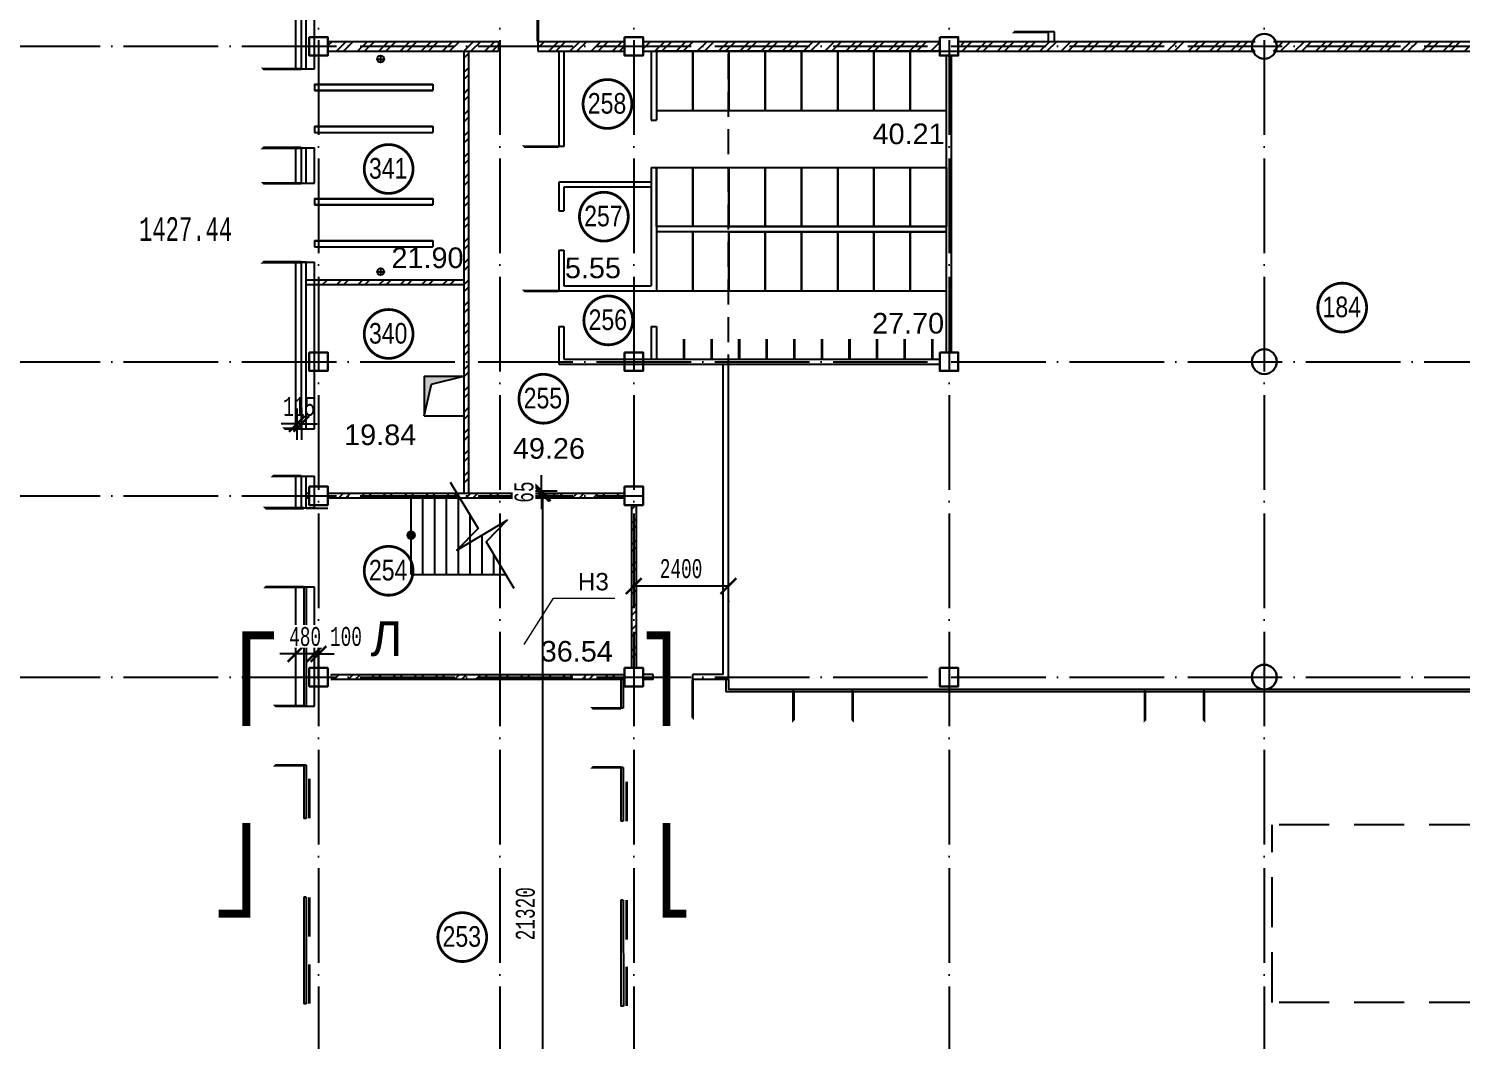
# Model space of a CAD drawing. Extents: x -4497 to 351150, y -50 to 322254.
# Drawn here: x 29414 to 65770, y 202875 to 228534 of the extents above; entities that cross this region are included whole.
import ezdxf
from ezdxf.enums import TextEntityAlignment as Align

# ---------------------------------------------------------------- set-up
doc = ezdxf.new("R2010")
doc.units = 0
doc.header["$LTSCALE"] = 100
doc.header["$PDMODE"] = 3
for name, pattern in [('ACAD_ISO04W100', [30, 24, -3, 0, -3]), ('DASHED', [19.05, 12.7, -6.35]), ('DASHED2', [9.525, 6.35, -3.175])]:
    doc.linetypes.add(name, pattern=pattern)
doc.layers.get('0').update_dxf_attribs({"linetype": 'CONTINUOUS'})
doc.layers.get('Defpoints').update_dxf_attribs({"linetype": 'CONTINUOUS'})
for name, color, linetype in [('axis', 40, 'CONTINUOUS'), ('brick', 12, 'CONTINUOUS'), ('COLON', 5, 'CONTINUOUS'), ('DOORS', 8, 'CONTINUOUS'), ('DRAW', 255, 'CONTINUOUS'), ('EEE', 7, 'CONTINUOUS'), ('fac', 170, 'CONTINUOUS'), ('GKL', 5, 'CONTINUOUS'), ('Glass', 4, 'CONTINUOUS'), ('S', 2, 'CONTINUOUS'), ('Sanita', 4, 'CONTINUOUS'), ('SENDVICH', 2, 'CONTINUOUS'), ('TEXT', 2, 'CONTINUOUS'), ('WALL', 7, 'CONTINUOUS')]:
    doc.layers.add(name, color=color, linetype=linetype)
doc.layers.add('MONOLIT', color=7, linetype='CONTINUOUS', true_color=0x691639)
doc.styles.add('ARIEL-17.5', font='arial.ttf', dxfattribs={"height": 15})
doc.styles.add('ST_1', font='monotxt.shx', dxfattribs={"width": 0.65, "height": 600})
doc.styles.add('ST_2', font='monotxt.shx', dxfattribs={"width": 0.65, "height": 480})
doc.dimstyles.new('STY_DIM1', dxfattribs={"dimscale": 200, "dimtxt": 2.25, "dimasz": 2, "dimexe": 2, "dimexo": 2, "dimgap": 1, "dimtad": 1, "dimdec": 0, "dimzin": 0, "dimdsep": 46, "dimtxsty": 'ST_2', "dimblk1": 'ARCHTICK', "dimblk2": 'ARCHTICK', "dimsah": 1, "dimcen": 3, "dimclrd": 174, "dimclre": 174, "dimclrt": 174, "dimadec": 0, "dimazin": 0, "dimtfac": 1, "dimtdec": 0, "dimtix": 1, "dimtmove": 2, "dimatfit": 3, "dimldrblk": 'ARCHTICK', "dimfxl": 1, "dimtolj": 1, "dimtzin": 0, "dimarcsym": 0})
pattern_1 = [(45, (-3600, 82000), (-269.4077, 269.4077), []), (45, (-3420.4, 82000), (-269.4077, 269.4077), [])]

# ---------------------------------------------------------------- blocks, each defined once
blk = doc.blocks.new('A$C584E3954')
at = {"layer": 'Glass', "linetype": 'Continuous'}
for p, q in [((-885, -1234), (-885, -1174)), ((615, -1234), (615, -1174))]:
    blk.add_line(p, q, dxfattribs=at)
blk.add_lwpolyline([(615, -1234, 70, 70, 0), (615, -1984, 0, 0, 0), (-135, -1234, 0, 0, 0), (-885, -1984, 70, 70, 0), (-885, -1234, 70, 70, 0)], format="xyseb", dxfattribs=at)
blk = doc.blocks.new('_ARCHTICK')
at = {"color": 0, "linetype": 'ByBlock', "const_width": 0.15}
blk.add_lwpolyline([(-0.5, -0.5), (0.5, 0.5)], dxfattribs=at)
blk = doc.blocks.new('*D308')
at = {"layer": 'Defpoints', "color": 0}
for p in [(36219, 218904), (36334, 218904), (36219, 218509)]:
    blk.add_point(p, dxfattribs=at)
at = {"layer": 'TEXT', "color": 174, "lineweight": -2}
for p, q in [((36219, 218904), (36219, 218109)), ((36334, 218904), (36334, 218109)), ((36219, 218509), (35819, 218509)), ((36334, 218509), (36219, 218509)), ((36334, 218509), (36734, 218509))]:
    blk.add_line(p, q, dxfattribs=at)
at = {"layer": 'TEXT', "color": 174, "lineweight": -2, "xscale": 400, "yscale": 400, "zscale": 400}
blk.add_blockref('_ARCHTICK', (36219, 218509), dxfattribs=at)
at = {"layer": 'TEXT', "color": 174, "lineweight": -2, "xscale": 400, "yscale": 400, "zscale": 400, "rotation": 180}
blk.add_blockref('_ARCHTICK', (36334, 218509), dxfattribs=at)
at = {"layer": 'TEXT', "color": 174, "insert": (36277, 218949), "char_height": 480, "attachment_point": 5, "style": 'ST_2'}
blk.add_mtext('\\A1;115', dxfattribs=at)
blk = doc.blocks.new('*D500')
at = {"layer": 'Defpoints', "color": 0}
for p in [(41754, 216747), (42459, 216747), (41754, 195427)]:
    blk.add_point(p, dxfattribs=at)
at = {"layer": 'Glass', "color": 174, "lineweight": -2}
for p, q in [((42154, 216747), (42859, 216747)), ((42459, 195427), (42459, 216747)), ((42154, 195427), (42859, 195427))]:
    blk.add_line(p, q, dxfattribs=at)
at = {"layer": 'Glass', "color": 174, "lineweight": -2, "xscale": 400, "yscale": 400, "zscale": 400}
for p, rotation in [((42459, 216747), 90), ((42459, 195427), 270)]:
    blk.add_blockref('_ARCHTICK', p, dxfattribs=dict(at, rotation=rotation))
at = {"layer": 'Glass', "color": 174, "insert": (42019, 206087), "char_height": 480, "attachment_point": 5, "rotation": 90, "style": 'ST_2'}
blk.add_mtext('\\A1;21320', dxfattribs=at)
blk = doc.blocks.new('*D697')
at = {"layer": 'Defpoints', "color": 0}
for p in [(44769, 214422), (44769, 214396), (47169, 214422)]:
    blk.add_point(p, dxfattribs=at)
at = {"layer": 'Glass', "color": 174, "lineweight": -2}
for p, q in [((47169, 214396), (44769, 214396)), ((44769, 214022), (44769, 213996)), ((47169, 214022), (47169, 213996))]:
    blk.add_line(p, q, dxfattribs=at)
at = {"layer": 'Glass', "color": 174, "lineweight": -2, "xscale": 400, "yscale": 400, "zscale": 400, "rotation": 180}
blk.add_blockref('_ARCHTICK', (44769, 214396), dxfattribs=at)
at = {"layer": 'Glass', "color": 174, "lineweight": -2, "xscale": 400, "yscale": 400, "zscale": 400}
blk.add_blockref('_ARCHTICK', (47169, 214396), dxfattribs=at)
at = {"layer": 'Glass', "color": 174, "insert": (45969, 214836), "char_height": 480, "attachment_point": 5, "style": 'ST_2'}
blk.add_mtext('\\A1;2400', dxfattribs=at)
blk = doc.blocks.new('*D757')
at = {"layer": 'brick', "color": 174, "lineweight": -2}
for p, q in [((42425, 216812), (42425, 217212)), ((41901, 216812), (42825, 216812)), ((41901, 216747), (42825, 216747)), ((42425, 216812), (42425, 216747)), ((42425, 216747), (42425, 216347))]:
    blk.add_line(p, q, dxfattribs=at)
at = {"layer": 'Defpoints', "color": 0}
for p in [(41501, 216812), (41501, 216747)]:
    blk.add_point(p, dxfattribs=at)
at = {"layer": 'brick', "color": 174, "lineweight": -2, "xscale": 400, "yscale": 400, "zscale": 400}
for p, rotation in [((42425, 216812), 270), ((42425, 216747), 90)]:
    blk.add_blockref('_ARCHTICK', p, dxfattribs=dict(at, rotation=rotation))
at = {"layer": 'brick', "color": 174, "insert": (41985, 216780), "char_height": 480, "attachment_point": 5, "rotation": 90, "style": 'ST_2', "bg_fill": 3, "box_fill_scale": 1.1, "bg_fill_color": 256, "bg_fill_true_color": 13158600, "bg_fill_transparency": 5847}
blk.add_mtext('\\A1;65', dxfattribs=at)
at = {"layer": 'Defpoints', "color": 0}
blk.add_point((42425, 216747), dxfattribs=at)
blk = doc.blocks.new('*D758')
at = {"layer": 'Defpoints', "color": 0}
for p in [(36669, 212675), (36669, 211635), (36769, 211635)]:
    blk.add_point(p, dxfattribs=at)
at = {"layer": 'SENDVICH', "color": 174, "lineweight": -2}
for p, q in [((36669, 212035), (36669, 213075)), ((36769, 212035), (36769, 213075)), ((36669, 212675), (36269, 212675)), ((36769, 212675), (36669, 212675)), ((36769, 212675), (37169, 212675))]:
    blk.add_line(p, q, dxfattribs=at)
at = {"layer": 'SENDVICH', "color": 174, "insert": (37466, 213115), "char_height": 480, "attachment_point": 5, "style": 'ST_2', "bg_fill": 3, "box_fill_scale": 1.1, "bg_fill_color": 256, "bg_fill_true_color": 13158600, "bg_fill_transparency": 2502}
blk.add_mtext('\\A1;100', dxfattribs=at)
at = {"layer": 'SENDVICH', "color": 174, "lineweight": -2, "xscale": 400, "yscale": 400, "zscale": 400}
blk.add_blockref('_ARCHTICK', (36669, 212675), dxfattribs=at)
at = {"layer": 'SENDVICH', "color": 174, "lineweight": -2, "xscale": 400, "yscale": 400, "zscale": 400, "rotation": 180}
blk.add_blockref('_ARCHTICK', (36769, 212675), dxfattribs=at)
blk = doc.blocks.new('*D759')
at = {"layer": 'Defpoints', "color": 0}
for p in [(36189, 212425), (36669, 212425)]:
    blk.add_point(p, dxfattribs=at)
at = {"layer": 'SENDVICH', "color": 174, "lineweight": -2}
for p, q in [((36189, 212825), (36189, 213075)), ((36669, 212825), (36669, 213075)), ((36189, 212675), (35789, 212675)), ((36669, 212675), (36189, 212675)), ((36669, 212675), (37069, 212675))]:
    blk.add_line(p, q, dxfattribs=at)
at = {"layer": 'SENDVICH', "color": 174, "lineweight": -2, "xscale": 400, "yscale": 400, "zscale": 400}
blk.add_blockref('_ARCHTICK', (36189, 212675), dxfattribs=at)
at = {"layer": 'SENDVICH', "color": 174, "lineweight": -2, "xscale": 400, "yscale": 400, "zscale": 400, "rotation": 180}
blk.add_blockref('_ARCHTICK', (36669, 212675), dxfattribs=at)
at = {"layer": 'SENDVICH', "color": 174, "insert": (36429, 213115), "char_height": 480, "attachment_point": 5, "style": 'ST_2', "bg_fill": 3, "box_fill_scale": 1.1, "bg_fill_color": 256, "bg_fill_true_color": 13158600, "bg_fill_transparency": 4157}
blk.add_mtext('\\A1;480', dxfattribs=at)
at = {"layer": 'Defpoints', "color": 0}
blk.add_point((36189, 212675), dxfattribs=at)

msp = doc.modelspace()

# ---------------------------------------------------------------- hatches: boundary and pattern name
at = {"layer": 'brick'}
msp.add_hatch(color=256, dxfattribs=at).paths.add_polyline_path([(40454.3, 219717.2), (39454.3, 219717.2), (39454.3, 218717.2), (39632.7, 219515)])
at = {"layer": 'DRAW'}
h = msp.add_hatch(dxfattribs=at)
h.set_pattern_fill('ANSI32', color=256, scale=40, style=0)
h.paths.add_polyline_path([(40454.3, 222167.2), (36769.3, 222167.2), (36769.3, 222047.2), (40454.3, 222047.2)])
h.paths.add_polyline_path([(36669.3, 222167.2), (36454.3, 222167.2), (36454.3, 222047.2), (36669.3, 222047.2)])
h.paths.add_polyline_path([(40574.3, 227962.2), (40454.3, 227962.2), (40454.3, 220087.2), (40574.3, 220087.2)])
h.paths.add_polyline_path([(40574.3, 220087.2), (40454.3, 220087.2), (40454.3, 216747.2), (40574.3, 216747.2)])
h = msp.add_hatch(dxfattribs=at)
h.set_pattern_fill('ANSI32', color=256, scale=40, style=0)
h.paths.add_polyline_path([(41334.3, 228212.2), (37004.3, 228212.2), (37004.3, 228087.2), (41334.3, 228087.2)])
h.paths.add_polyline_path([(41334.3, 228087.2), (37004.3, 228087.2), (37004.3, 227962.2), (41334.3, 227962.2)])
h = msp.add_hatch(dxfattribs=at)
h.set_pattern_fill('ANSI32', color=256, scale=40, style=0)
h.paths.add_polyline_path([(44534.3, 228212.2), (42334.3, 228212.2), (42334.3, 228087.2), (44534.3, 228087.2)])
h.paths.add_polyline_path([(44534.3, 228087.2), (42334.3, 228087.2), (42334.3, 227962.2), (44534.3, 227962.2)])
h = msp.add_hatch(dxfattribs=at)
h.set_pattern_fill('ANSI32', color=256, scale=40, style=0)
h.paths.add_polyline_path([(47169.3, 228212.2), (45004.3, 228212.2), (45004.3, 228087.2), (47169.3, 228087.2)])
h.paths.add_polyline_path([(47169.3, 228087.2), (45004.3, 228087.2), (45004.3, 227962.2), (47169.3, 227962.2)])
h.paths.add_polyline_path([(52534.3, 228212.2), (47169.3, 228212.2), (47169.3, 228087.2), (52534.3, 228087.2)])
h.paths.add_polyline_path([(52534.3, 228087.2), (47169.3, 228087.2), (47169.3, 227962.2), (52534.3, 227962.2)])
h = msp.add_hatch(dxfattribs=at)
h.set_pattern_fill('ANSI32,_O', color=256, scale=40)
h.set_pattern_definition(pattern_1)
h.paths.add_polyline_path([(68535.6, 228212.2), (61003, 228212.2, -0.123425), (61034.3, 228087.2, -0.123425), (61003, 227962.2), (68535.6, 227962.2, -0.123425), (68504.3, 228087.2, -0.123425)])
h.paths.add_polyline_path([(76535.6, 228212.2), (69003, 228212.2, -0.123425), (69034.3, 228087.2, -0.123425), (69003, 227962.2), (76535.6, 227962.2, -0.123425), (76504.3, 228087.2, -0.123425)])
h.paths.add_polyline_path([(84504.3, 228087.2, -0.123425), (84535.6, 228212.2), (77003, 228212.2, -0.123425), (77034.3, 228087.2, -0.123425), (77003, 227962.2), (84535.6, 227962.2, -0.123425)])
h.paths.add_polyline_path([(85081.8, 228212.2), (85003, 228212.2, -0.123425), (85034.3, 228087.2, -0.123425), (85003, 227962.2), (85206.8, 227962.2)])
edge = h.paths.add_edge_path()
edge.add_arc((52769.3, 228087.2), 315, 336.62013, 383.37987)
edge.add_line((53058.4, 228212.2), (60535.6, 228212.2))
edge.add_arc((60769.3, 228087.2), 265, 151.85542, 208.14458)
edge.add_line((60535.6, 227962.2), (53058.4, 227962.2))
h = msp.add_hatch(dxfattribs=at)
h.set_pattern_fill('ANSI32,_O', color=256, scale=40)
h.set_pattern_definition(pattern_1)
h.paths.add_polyline_path([(40133.3, 216747.2), (37027.4, 216747.2, -0.057161), (37034.3, 216687.2, -0.057161), (37027.4, 216627.2), (40205.3, 216627.2)])
h.paths.add_polyline_path([(44511.2, 216747.2), (40133.3, 216747.2), (40205.3, 216627.2), (44511.2, 216627.2, -0.057161), (44504.3, 216687.2, -0.057161)])
h.paths.add_polyline_path([(44829.3, 216429.1, -0.1146968), (44709.3, 216429.1), (44709.3, 212345.3, -0.1146968), (44829.3, 212345.3)])
edge = h.paths.add_edge_path()
edge.add_arc((36769.3, 212087.2), 315, 349.01942, 370.98058)
edge.add_line((37078.5, 212147.2), (44511.2, 212147.2))
edge.add_arc((44769.3, 212087.2), 265, 166.9139, 193.0861)
edge.add_line((44511.2, 212027.2), (37078.5, 212027.2))

# ---------------------------------------------------------------- linework, layer by layer
at = {"layer": 'axis', "linetype": 'ACAD_ISO04W100'}
for p, q in [((36769.3, 318243.4), (36769.3, 84615.2)), ((41369.3, 318243.4), (41369.3, 84615.2)), ((44769.3, 318243.4), (44769.3, 84615.2)), ((52769.3, 318243.4), (52769.3, 84615.2)), ((60769.3, 318243.4), (60769.3, 84615.2)), ((-1176.8, 228087.2), (272433.1, 228087.2)), ((-1176.8, 220087.2), (272433.1, 220087.2)), ((-1176.8, 216687.2), (45019.3, 216687.2)), ((-1176.8, 212087.2), (274434.3, 212087.2))]:
    msp.add_line(p, q, dxfattribs=at)
at = {"layer": 'brick'}
for p, q in [((40454.3, 227962.2), (40454.3, 216747.2)), ((40574.3, 227962.2), (40574.3, 216747.2)), ((41334.3, 228212.2), (41334.3, 227962.2)), ((42334.3, 228212.2), (42334.3, 227962.2)), ((38256.3, 227762.2), (38432.3, 227762.2)), ((36454.3, 222167.2), (40454.3, 222167.2)), ((38256.3, 222367.2), (38432.3, 222367.2)), ((36454.3, 222047.2), (40454.3, 222047.2)), ((39454.3, 219717.2), (39454.3, 218717.2)), ((39454.3, 219717.2), (40454.3, 219717.2)), ((39632.7, 219515), (40454.3, 219717.2)), ((39454.3, 218717.2), (39632.7, 219515)), ((39454.3, 218717.2), (40454.3, 218717.2)), ((36534.3, 216747.2), (36454.3, 216747.2))]:
    msp.add_line(p, q, dxfattribs=at)
at = {"layer": 'brick', "linetype": 'Continuous'}
for points in [[(37004.3, 228212.2), (41334.3, 228212.2)], [(37004.3, 227962.2), (41334.3, 227962.2)], [(42334.3, 228212.2), (44535.6, 228212.2)], [(42334.3, 227962.2), (44535.6, 227962.2)], [(45004.3, 228212.2), (52534.3, 228212.2)], [(45004.3, 227962.2), (60535.6, 227962.2)], [(53004.3, 228212.2), (60535.6, 228212.2)], [(61003, 228212.2), (68535.6, 228212.2)], [(61003, 227962.2), (68535.6, 227962.2)]]:
    msp.add_lwpolyline(points, dxfattribs=at)
at = {"layer": 'brick'}
for points in [[(38344.3, 227850.2), (38344.3, 227674.2)], [(38344.3, 222455.2), (38344.3, 222279.2)], [(36534.3, 216747.2), (36454.3, 216747.2)], [(44534.3, 216747.2), (37004.3, 216747.2)], [(36534.3, 216627.2), (36454.3, 216627.2)], [(44534.3, 216627.2), (37004.3, 216627.2)], [(44709.3, 216452.2), (44709.3, 212322.2)], [(44829.3, 216452.2), (44829.3, 212322.2)], [(44534.3, 212147.2), (37078.5, 212147.2)], [(44534.3, 212027.2), (37078.5, 212027.2)]]:
    msp.add_lwpolyline(points, dxfattribs=at)
for centre in [(38344.3, 227762.2), (38344.3, 222367.2)]:
    msp.add_circle(centre, 88, dxfattribs=at)
at = {"layer": 'COLON', "color": 3, "lineweight": 30, "flags": 128}
for points in [[(36534.3, 228322.2), (37004.3, 228322.2), (37004.3, 227852.2), (36534.3, 227852.2), (36534.3, 228322.2)], [(44534.3, 228322.2), (45004.3, 228322.2), (45004.3, 227852.2), (44534.3, 227852.2), (44534.3, 228322.2)], [(52534.3, 228322.2), (53004.3, 228322.2), (53004.3, 227852.2), (52534.3, 227852.2), (52534.3, 228322.2)], [(36534.3, 220322.2), (37004.3, 220322.2), (37004.3, 219852.2), (36534.3, 219852.2), (36534.3, 220322.2)], [(44534.3, 220322.2), (45004.3, 220322.2), (45004.3, 219852.2), (44534.3, 219852.2), (44534.3, 220322.2)], [(52534.3, 220322.2), (53004.3, 220322.2), (53004.3, 219852.2), (52534.3, 219852.2), (52534.3, 220322.2)], [(36534.3, 216922.2), (37004.3, 216922.2), (37004.3, 216452.2), (36534.3, 216452.2), (36534.3, 216922.2)], [(44534.3, 216922.2), (45004.3, 216922.2), (45004.3, 216452.2), (44534.3, 216452.2), (44534.3, 216922.2)], [(36534.3, 212322.2), (37004.3, 212322.2), (37004.3, 211852.2), (36534.3, 211852.2), (36534.3, 212322.2)], [(44534.3, 212322.2), (45004.3, 212322.2), (45004.3, 211852.2), (44534.3, 211852.2), (44534.3, 212322.2)], [(52534.3, 212322.2), (53004.3, 212322.2), (53004.3, 211852.2), (52534.3, 211852.2), (52534.3, 212322.2)]]:
    msp.add_lwpolyline(points, dxfattribs=at)
at = {"layer": 'COLON', "color": 3, "lineweight": 30}
for points in [[(60454.3, 228087.2, 1), (61084.3, 228087.2, 1)], [(60454.3, 212087.2, 1), (61084.3, 212087.2, 1)]]:
    msp.add_lwpolyline(points, format="xyb", close=True, dxfattribs=at)
at = {"layer": 'COLON', "color": 5, "lineweight": 30}
msp.add_lwpolyline([(60454.3, 220087.2, 1), (61084.3, 220087.2, 1)], format="xyb", close=True, dxfattribs=at)
at = {"layer": 'DOORS', "color": 1, "flags": 128}
msp.add_lwpolyline([(42334.3, 228212.2, 70, 70, 0), (42334.3, 229212.2, 0, 0, 0), (41334.3, 228212.2, 0, 0, 0)], format="xyseb", dxfattribs=at)
at = {"layer": 'DOORS', "flags": 128}
for points in [[(55295.1, 228450.1, 70, 70, 0), (54395.1, 228450.1, 0, 0, 0), (55295.1, 229350.1, 0, 0, 0)], [(36334.3, 225512.2, 70, 70, 0), (35334.3, 225512.2, 0, 0, 0), (36334.3, 226512.2, 0, 0, 0), (35334.3, 227512.2, 70, 70, 0), (36334.3, 227512.2, 70, 70, 0)], [(42864.3, 225542.2, 70, 70, 0), (41964.3, 225542.2, 0, 0, 0), (42864.3, 224642.2, 0, 0, 0)], [(36334.3, 222612.2, 70, 70, 0), (35334.3, 222612.2, 0, 0, 0), (36334.3, 223612.2, 0, 0, 0), (35334.3, 224612.2, 70, 70, 0), (36334.3, 224612.2, 70, 70, 0)], [(42864.3, 221882.2, 70, 70, 0), (41964.3, 221882.2, 0, 0, 0), (42864.3, 220982.2, 0, 0, 0)], [(36334.3, 218387.2, 70, 70, 0), (35884.3, 218387.2, 0, 0, 0), (36334.3, 217937.2, 0, 0, 0)], [(36334.3, 217187.2, 70, 70, 0), (35584.3, 217187.2, 0, 0, 0), (36334.3, 217937.2, 0, 0, 0)], [(46264.3, 212027.2, 70, 70, 0), (46264.3, 211027.2, 0, 0, 0), (45264.3, 212027.2, 0, 0, 0)]]:
    msp.add_lwpolyline(points, format="xyseb", dxfattribs=at)
at = {"layer": 'EEE', "linetype": 'Continuous', "const_width": 70}
for points in [[(43482.2, 226623.4, 1), (44721.3, 226623.4, 1)], [(37928.5, 224974.8, 1), (39167.7, 224974.8, 1)], [(43390.1, 223765.7, 1), (44629.2, 223765.7, 1)], [(43502.3, 221134.6, 1), (44741.5, 221134.6, 1)], [(62126.9, 221460.1, 1), (63366, 221460.1, 1)], [(37928.5, 220791.2, 1), (39167.7, 220791.2, 1)], [(41855, 219147.5, 1), (43094.1, 219147.5, 1)], [(37928.5, 214784.3, 1), (39167.7, 214784.3, 1)], [(39796.7, 205493, 1), (41035.9, 205493, 1)]]:
    msp.add_lwpolyline(points, format="xyb", close=True, dxfattribs=at)
at = {"layer": 'fac'}
msp.add_line((36454.3, 216372.2), (37004.3, 216372.2), dxfattribs=at)
at = {"layer": 'GKL'}
for p, q in [((42864.3, 227962.2), (42864.3, 225542.2)), ((42994.3, 227962.2), (42994.3, 225542.2)), ((45214.3, 227962.2), (45214.3, 226212.2)), ((45344.3, 227962.2), (45344.3, 226212.2)), ((52704.3, 220322.2), (52704.3, 227830.3)), ((52834.3, 220322.2), (52834.3, 227830.3)), ((45214.3, 226212.2), (45344.3, 226212.2)), ((45214.3, 225012.2), (45214.3, 222012.2)), ((45214.3, 225012.2), (45344.3, 225012.2)), ((45344.3, 225012.2), (45344.3, 221882.2)), ((42864.3, 224642.2), (42864.3, 223911.7)), ((42994.3, 224512.2), (42994.3, 223911.7)), ((42864.3, 222911.7), (42864.3, 221882.2)), ((42994.3, 222911.7), (42994.3, 222012.2)), ((42864.3, 221882.2), (45214.3, 221882.2)), ((42994.3, 222012.2), (45214.3, 222012.2)), ((45214.3, 221882.2), (45344.3, 221882.2)), ((42864.3, 220982.2), (42864.3, 220022.2)), ((42994.3, 220982.2), (42994.3, 220152.2)), ((45214.3, 220982.2), (45214.3, 220152.2)), ((45214.3, 220982.2), (45344.3, 220982.2)), ((45344.3, 220982.2), (45344.3, 220152.2))]:
    msp.add_line(p, q, dxfattribs=at)
at = {"layer": 'GKL', "color": 1, "linetype": 'DASHED2'}
msp.add_line((47169.3, 212012.2), (47169.3, 228212.2), dxfattribs=at)
at = {"layer": 'GKL'}
for points in [[(55295.1, 228212.2), (55295.1, 228450.1)], [(55445.1, 228212.2), (55445.1, 228450.1)], [(42994.3, 225542.2), (42864.3, 225542.2)], [(45214.3, 224642.2), (42864.3, 224642.2)], [(45214.3, 224512.2), (42994.3, 224512.2)], [(42864.3, 223911.7), (42994.3, 223911.7)], [(47186.7, 223512.2), (52704.3, 223512.2)], [(47186.7, 223382.2), (52704.3, 223382.2)], [(42864.3, 222911.7), (42994.3, 222911.7)], [(42864.3, 220982.2), (42994.3, 220982.2)], [(42864.3, 220022.2), (52512.4, 220022.2)], [(42994.3, 220152.2), (52512.4, 220152.2)], [(47039.3, 212157.2), (47039.3, 220022.2)], [(47169.3, 212027.2), (47169.3, 220022.2)], [(45264.3, 212157.2), (45004.3, 212157.2)], [(45264.3, 212027.2), (45004.3, 212027.2)], [(45264.3, 212027.2), (45264.3, 212157.2)], [(47039.3, 212157.2), (46264.3, 212157.2)], [(46264.3, 212027.2), (46264.3, 212157.2)], [(47169.3, 212027.2), (46264.3, 212027.2)]]:
    msp.add_lwpolyline(points, dxfattribs=at)
at = {"layer": 'GKL', "flags": 128}
msp.add_lwpolyline([(55444.6, 228450.1), (55295.1, 228450.1)], dxfattribs=at)
at = {"layer": 'Glass'}
for p, q in [((36454.3, 214372.2), (36394.3, 214372.2)), ((36394.3, 214372.2), (36394.3, 211352.4)), ((36454.3, 214372.2), (36454.3, 211352.4)), ((44444.2, 212027.2), (44444.2, 211298.4)), ((44504.2, 212027.2), (44504.2, 211298.4)), ((47109.3, 212027.2), (47109.3, 211712.2)), ((47169.3, 212027.2), (47169.3, 211772.2)), ((84769.3, 211712.2), (47109.3, 211712.2)), ((84769.3, 211772.2), (47169.3, 211772.2)), ((36454.3, 211352.4), (36394.3, 211352.4)), ((44504.2, 211298.4), (44444.2, 211298.4)), ((36394.3, 209852.4), (36394.3, 208502.2)), ((36454.3, 209852.4), (36394.3, 209852.4)), ((36454.3, 209852.4), (36454.3, 208502.2)), ((44444.2, 209798.4), (44444.2, 208432.2)), ((44504.2, 209798.4), (44444.2, 209798.4)), ((44504.2, 209798.4), (44504.2, 208432.2)), ((36454.3, 208502.2), (36394.3, 208502.2)), ((44504.2, 208432.2), (44444.2, 208432.2)), ((36394.3, 206502.2), (36394.3, 203802.2)), ((36454.3, 206502.2), (36394.3, 206502.2)), ((36454.3, 206502.2), (36454.3, 203802.2)), ((44444.2, 206432.2), (44444.3, 203742.2)), ((44504.2, 206432.2), (44444.2, 206432.2)), ((44504.2, 206432.2), (44504.3, 203742.2)), ((36454.3, 203802.2), (36394.3, 203802.2)), ((44504.3, 203742.2), (44444.3, 203742.2))]:
    msp.add_line(p, q, dxfattribs=at)
for points in [[(36394.3, 216372.2, 70, 70, 0), (35394.3, 216372.2, 0, 0, 0), (36394.3, 215372.2, 0, 0, 0), (35394.3, 214372.2, 70, 70, 0), (36394.3, 214372.2, 70, 70, 0)], [(36394.3, 209852.4, 70, 70, 0), (35644.3, 209852.4, 0, 0, 0), (36394.3, 210602.4, 0, 0, 0), (35644.3, 211352.4, 70, 70, 0), (36394.3, 211352.4, 70, 70, 0)], [(44444.2, 209798.4, 70, 70, 0), (43694.2, 209798.4, 0, 0, 0), (44444.2, 210548.4, 0, 0, 0), (43694.2, 211298.4, 70, 70, 0), (44444.2, 211298.4, 70, 70, 0)]]:
    msp.add_lwpolyline(points, format="xyseb", dxfattribs=at)
at = {"layer": 'Glass', "const_width": 70}
for points in [[(36536.2, 208502.2), (36536.2, 209511.2)], [(44586.1, 208432.2), (44586.1, 209432.2)], [(36536.2, 206502.2), (36536.2, 205502.2)], [(44586.1, 206432.2), (44586.1, 205432.2)], [(36536.2, 203802.2), (36536.2, 204802.2)], [(44586.2, 203742.2), (44586.2, 204742.2)]]:
    msp.add_lwpolyline(points, dxfattribs=at)
at = {"layer": 'MONOLIT'}
for p, q in [((36189.3, 227512.2), (36669.3, 227512.2)), ((36669.3, 227127.2), (39669.3, 227127.2)), ((36669.3, 227127.2), (36669.3, 226967.2)), ((36669.3, 227121.1), (39669.3, 227121.1)), ((36669.3, 226973.3), (39669.3, 226973.3)), ((36669.3, 226967.2), (39669.3, 226967.2)), ((39669.3, 227127.2), (39669.3, 226967.2)), ((36669.3, 226057.2), (39669.3, 226057.2)), ((36669.3, 226057.2), (36669.3, 225897.2)), ((36669.3, 226051.1), (39669.3, 226051.1)), ((36669.3, 225903.3), (39669.3, 225903.3)), ((36669.3, 225897.2), (39669.3, 225897.2)), ((39669.3, 226057.2), (39669.3, 225897.2)), ((36189.3, 225512.2), (36669.3, 225512.2)), ((36189.3, 224612.2), (36669.3, 224612.2)), ((36669.3, 224227.2), (39669.3, 224227.2)), ((36669.3, 224227.2), (36669.3, 224067.2)), ((36669.3, 224221.1), (39669.3, 224221.1)), ((36669.3, 224073.3), (39669.3, 224073.3)), ((36669.3, 224067.2), (39669.3, 224067.2)), ((39669.3, 224227.2), (39669.3, 224067.2)), ((36669.3, 223157.2), (39669.3, 223157.2)), ((36669.3, 223157.2), (36669.3, 222997.2)), ((36669.3, 223151.1), (39669.3, 223151.1)), ((36669.3, 223003.3), (39669.3, 223003.3)), ((36669.3, 222997.2), (39669.3, 222997.2)), ((39669.3, 223157.2), (39669.3, 222997.2)), ((36189.3, 222612.2), (36669.3, 222612.2)), ((36189.3, 218387.2), (36669.3, 218387.2)), ((36189.3, 217187.2), (36669.3, 217187.2)), ((36669.3, 216372.2), (36189.3, 216372.2)), ((36669.3, 214372.2), (36189.3, 214372.2)), ((36189.3, 211352.4), (36669.3, 211352.4))]:
    msp.add_line(p, q, dxfattribs=at)
for points in [[(36669.3, 227512.2), (36669.3, 233044.9)], [(36189.3, 227512.2), (36189.3, 232289.3)], [(36189.3, 224612.2), (36189.3, 225512.2)], [(36669.3, 224612.2), (36669.3, 225512.2)], [(36189.3, 218387.2), (36189.3, 222612.2)], [(36669.3, 218387.2), (36669.3, 222612.2)], [(36189.3, 216372.2), (36189.3, 217187.2)], [(36669.3, 216372.2), (36669.3, 217187.2)], [(36189.3, 211352.4), (36189.3, 214372.2)], [(36669.3, 211352.4), (36669.3, 214372.2)]]:
    msp.add_lwpolyline(points, dxfattribs=at)
at = {"layer": 'Sanita'}
for points in [[(45344.3, 226462.2), (46264.3, 226462.2), (46264.3, 227962.2), (45344.3, 227962.2)], [(46264.3, 226462.2), (47184.3, 226462.2), (47184.3, 227962.2), (46264.3, 227962.2)], [(47184.3, 226462.2), (48104.3, 226462.2), (48104.3, 227962.2), (47184.3, 227962.2)], [(48104.3, 226462.2), (49024.3, 226462.2), (49024.3, 227962.2), (48104.3, 227962.2)], [(49024.3, 226462.2), (49944.3, 226462.2), (49944.3, 227962.2), (49024.3, 227962.2)], [(49944.3, 226462.2), (50864.3, 226462.2), (50864.3, 227962.2), (49944.3, 227962.2)], [(50864.3, 226462.2), (51784.3, 226462.2), (51784.3, 227962.2), (50864.3, 227962.2)], [(45344.3, 225012.2), (46264.3, 225012.2), (46264.3, 223512.2), (45344.3, 223512.2)], [(46264.3, 225012.2), (47184.3, 225012.2), (47184.3, 223512.2), (46264.3, 223512.2)], [(47184.3, 225012.2), (48104.3, 225012.2), (48104.3, 223512.2), (47184.3, 223512.2)], [(48104.3, 225012.2), (49024.3, 225012.2), (49024.3, 223512.2), (48104.3, 223512.2)], [(49024.3, 225012.2), (49944.3, 225012.2), (49944.3, 223512.2), (49024.3, 223512.2)], [(49944.3, 225012.2), (50864.3, 225012.2), (50864.3, 223512.2), (49944.3, 223512.2)], [(50864.3, 225012.2), (51784.3, 225012.2), (51784.3, 223512.2), (50864.3, 223512.2)], [(51784.3, 225012.2), (52704.3, 225012.2), (52704.3, 223512.2), (51784.3, 223512.2)], [(45344.3, 221882.2), (46264.3, 221882.2), (46264.3, 223382.2), (45344.3, 223382.2)], [(46264.3, 221882.2), (47184.3, 221882.2), (47184.3, 223382.2), (46264.3, 223382.2)], [(47184.3, 221882.2), (48104.3, 221882.2), (48104.3, 223382.2), (47184.3, 223382.2)], [(48104.3, 221882.2), (49024.3, 221882.2), (49024.3, 223382.2), (48104.3, 223382.2)], [(49024.3, 221882.2), (49944.3, 221882.2), (49944.3, 223382.2), (49024.3, 223382.2)], [(49944.3, 221882.2), (50864.3, 221882.2), (50864.3, 223382.2), (49944.3, 223382.2)], [(50864.3, 221882.2), (51784.3, 221882.2), (51784.3, 223382.2), (50864.3, 223382.2)], [(51784.3, 221882.2), (52704.3, 221882.2), (52704.3, 223382.2), (51784.3, 223382.2)]]:
    msp.add_lwpolyline(points, close=True, dxfattribs=at)
msp.add_lwpolyline([(52534.3, 227962.2), (51784.3, 227962.2), (51784.3, 226462.2), (52704.3, 226462.2), (52704.3, 227852.2)], dxfattribs=at)
at = {"layer": 'Sanita', "const_width": 70}
for points in [[(46044.3, 220152.2), (46044.3, 220666.5)], [(46744.3, 220152.2), (46744.3, 220666.5)], [(47444.3, 220152.2), (47444.3, 220666.5)], [(48144.3, 220152.2), (48144.3, 220666.5)], [(48844.3, 220152.2), (48844.3, 220666.5)], [(49544.3, 220152.2), (49544.3, 220666.5)], [(50244.3, 220152.2), (50244.3, 220666.5)], [(50944.3, 220152.2), (50944.3, 220666.5)], [(51644.3, 220152.2), (51644.3, 220666.5)], [(52344.3, 220152.2), (52344.3, 220666.5)]]:
    msp.add_lwpolyline(points, dxfattribs=at)
at = {"layer": 'SENDVICH'}
for p, q in [((36334.3, 227512.2), (36454.3, 227512.2)), ((36334.3, 225512.2), (36454.3, 225512.2)), ((36334.3, 224612.2), (36454.3, 224612.2)), ((36454.3, 222612.2), (36334.3, 222612.2)), ((36334.3, 218387.2), (36454.3, 218387.2)), ((36334.3, 217187.2), (36454.3, 217187.2))]:
    msp.add_line(p, q, dxfattribs=at)
for points in [[(36334.3, 227512.2), (36334.3, 232593.6)], [(36454.3, 227512.2), (36454.3, 232593.6)], [(36334.3, 224612.2), (36334.3, 225512.2)], [(36454.3, 224612.2), (36454.3, 225512.2)], [(36334.3, 218387.2), (36334.3, 222612.2)], [(36454.3, 218387.2), (36454.3, 222612.2)], [(36334.3, 216372.2), (36334.3, 217187.2)], [(36454.3, 216372.2), (36454.3, 217187.2)]]:
    msp.add_lwpolyline(points, dxfattribs=at)
at = {"layer": 'SENDVICH', "flags": 128}
msp.add_lwpolyline([(36454.3, 216372.2), (36334.3, 216372.2)], dxfattribs=at)
at = {"layer": 'TEXT', "color": 6, "linetype": 'Continuous', "lineweight": 20}
msp.add_lwpolyline([(41990.7, 212915.2), (42728.2, 214088.4), (44288.2, 214088.4)], dxfattribs=at)
at = {"layer": 'WALL'}
for p, q in [((39119.3, 214687.2), (39119.3, 216687.2)), ((39119.3, 216687.2), (40319.3, 216687.2)), ((39419.3, 214687.2), (39419.3, 216687.2)), ((39719.3, 214687.2), (39719.3, 216687.2)), ((40019.3, 214687.2), (40019.3, 216687.2)), ((40319.3, 214687.2), (40319.3, 216687.2)), ((40619.3, 214687.2), (40619.3, 216187.2)), ((40919.3, 214687.2), (40919.3, 215687.2)), ((41219.3, 214687.2), (41219.3, 215187.2))]:
    msp.add_line(p, q, dxfattribs=at)
at = {"layer": 'WALL', "linetype": 'DASHED'}
for p, q in [((60969.3, 203837.2), (60969.3, 208337.2)), ((83369.3, 208337.1), (60969.3, 208337.1)), ((83369.3, 203837.1), (60969.3, 203837.1))]:
    msp.add_line(p, q, dxfattribs=at)
at = {"layer": 'WALL', "color": 7, "lineweight": 5}
msp.add_lwpolyline([(36769, 220100.7), (36769, 220100.7)], dxfattribs=at)
at = {"layer": 'WALL'}
for points in [[(40113.5, 217030.2), (40816.4, 215858.7), (40279.3, 215303.1), (41559.3, 216071.2), (41022.2, 215515.7), (41725.1, 214344.2)], [(39119.3, 214687.2), (41519.3, 214687.2)]]:
    msp.add_lwpolyline(points, dxfattribs=at)
at = {"layer": 'WALL', "const_width": 120}
msp.add_lwpolyline([(39059.3, 215687.2, -1), (39179.3, 215687.2, -1)], format="xyb", close=True, dxfattribs=at)
at = {"layer": 'WALL'}
msp.add_lwpolyline([(39119.3, 215687.2, 0, 0, 0), (39678.4, 215687.2, 240, 0, 0), (40678.4, 215687.2, 0, 0, 0)], format="xyseb", dxfattribs=at)
at = {"layer": 'WALL', "color": 255, "flags": 128}
for points in [[(35637.1, 213147.2, 200, 200, 0), (34937.1, 213147.2, 200, 200, 0), (34937.1, 210847.6, 0, 0, 0)], [(45100.1, 213147.2, 200, 200, 0), (45600.1, 213147.2, 200, 200, 0), (45600.1, 210847.6, 0, 0, 0)], [(34237.1, 206087.2, 200, 200, 0), (34937.1, 206087.2, 200, 200, 0), (34937.1, 208387.2, 0, 0, 0)], [(46100.1, 206087.2, 200, 200, 0), (45600.1, 206087.2, 200, 200, 0), (45600.1, 208387.2, 0, 0, 0)]]:
    msp.add_lwpolyline(points, format="xyseb", dxfattribs=at)

# ---------------------------------------------------------------- block references
at = {"layer": 'Glass'}
for p in [(49706.9, 212946.4), (58625.3, 212946.4)]:
    msp.add_blockref('A$C584E3954', p, dxfattribs=at)

# ---------------------------------------------------------------- texts
at = {"layer": 'EEE', "linetype": 'Continuous', "lineweight": 20, "style": 'ARIEL-17.5', "width": 0.8}
for s, p in [('258', (44090.6, 226640.1)), ('341', (38536.9, 224991.5)), ('257', (43998.5, 223782.4)), ('256', (44110.7, 221151.3)), ('184', (62735.3, 221476.8)), ('340', (38536.9, 220807.9)), ('255', (42463.4, 219164.2)), ('254', (38536.9, 214801)), ('253', (40405.1, 205509.7))]:
    msp.add_text(s, height=523.25, dxfattribs=at).set_placement(p, align=Align.MIDDLE)
at = {"layer": 'S', "linetype": 'Continuous', "lineweight": 20, "style": 'ARIEL-17.5'}
for s, p in [('40.21', (51743, 225604.3)), ('21.90', (39535, 222461.6)), ('5.55', (43732.9, 222205.2)), ('27.70', (51730.3, 220801.3)), ('19.84', (38334.2, 217972.1)), ('49.26', (42616.1, 217625.9))]:
    msp.add_text(s, height=523.25, dxfattribs=at).set_placement(p, align=Align.CENTER)
msp.add_text('36.54', height=523.25, dxfattribs=at).set_placement((42408.5, 212481.4))
at = {"layer": 'TEXT', "color": 6, "linetype": 'Continuous', "lineweight": 20, "style": 'ARIEL-17.5', "width": 0.998875}
msp.add_text(' Н3', height=441.49, dxfattribs=at).set_placement((43658, 214288.4), align=Align.CENTER)
at = {"layer": 'TEXT', "color": 5, "linetype": 'Continuous', "lineweight": 20, "style": 'ARIEL-17.5', "width": 0.998875}
msp.add_text('Л', height=883, dxfattribs=at).set_placement((38491.7, 212621), align=Align.CENTER)
at = {"layer": 'WALL', "color": 255, "linetype": 'Continuous', "style": 'ST_1', "width": 0.65}
msp.add_text('1427.44', height=600, dxfattribs=at).set_placement((32214.5, 223151.9))

# ---------------------------------------------------------------- dimensions: what is measured, and where the dimension line sits
at = {"layer": 'Glass'}
dim = msp.add_linear_dim(base=(42459.2, 216747.2), p1=(41754, 195427.2), p2=(41754, 216747.2), angle=90, dimstyle='STY_DIM1', dxfattribs=at)
dim.commit()
dim.dimension.update_dxf_attribs({"geometry": '*D500', "text_midpoint": (42019.2, 206087.2)})
dim = msp.add_linear_dim(base=(44769.3, 214395.7), p1=(47169.3, 214422), p2=(44769.3, 214422), dimstyle='STY_DIM1', dxfattribs=at)
dim.commit()
dim.dimension.update_dxf_attribs({"geometry": '*D697', "text_midpoint": (45969.3, 214835.7)})
at = {"layer": 'TEXT'}
dim = msp.add_linear_dim(base=(36219.3, 218509), p1=(36334.3, 218903.5), p2=(36219.3, 218903.5), dimstyle='STY_DIM1', override={"dimscale": 200, "dimtxt": 450, "dimexo": 0, "dimdle": 2, "dimadec": 2}, dxfattribs=at)
dim.commit()
dim.dimension.update_dxf_attribs({"geometry": '*D308', "text_midpoint": (36276.8, 218949)})

# ---------------------------------------------------------------- next in the draw order: dimensions: what is measured, and where the dimension line sits
at = {"layer": 'brick'}
dim = msp.add_linear_dim(base=(42425.1, 216747.2), p1=(41501.2, 216812.2), p2=(41501.2, 216747.2), angle=90, dimstyle='STY_DIM1', override={"dimtfill": 1, "dimarcsym": 1}, dxfattribs=at)
dim.commit()
dim.dimension.update_dxf_attribs({"geometry": '*D757', "text_midpoint": (41985.1, 216779.7)})
at = {"layer": 'SENDVICH'}
dim = msp.add_linear_dim(base=(36669.3, 212675), p1=(36769.3, 211634.8), p2=(36669.3, 211634.8), dimstyle='STY_DIM1', override={"dimtfill": 1, "dimarcsym": 1}, dxfattribs=at)
dim.commit()
dim.dimension.update_dxf_attribs({"geometry": '*D758', "text_midpoint": (37466, 213115), "dimtype": 160})

# ---------------------------------------------------------------- next in the draw order: dimensions: what is measured, and where the dimension line sits
dim = msp.add_linear_dim(base=(36189.3, 212675), p1=(36669.3, 212425.2), p2=(36189.3, 212425.2), dimstyle='STY_DIM1', override={"dimtfill": 1, "dimarcsym": 1}, dxfattribs=at)
dim.commit()
dim.dimension.update_dxf_attribs({"geometry": '*D759', "text_midpoint": (36429.3, 213115)})

doc.saveas('drawing.dxf')
